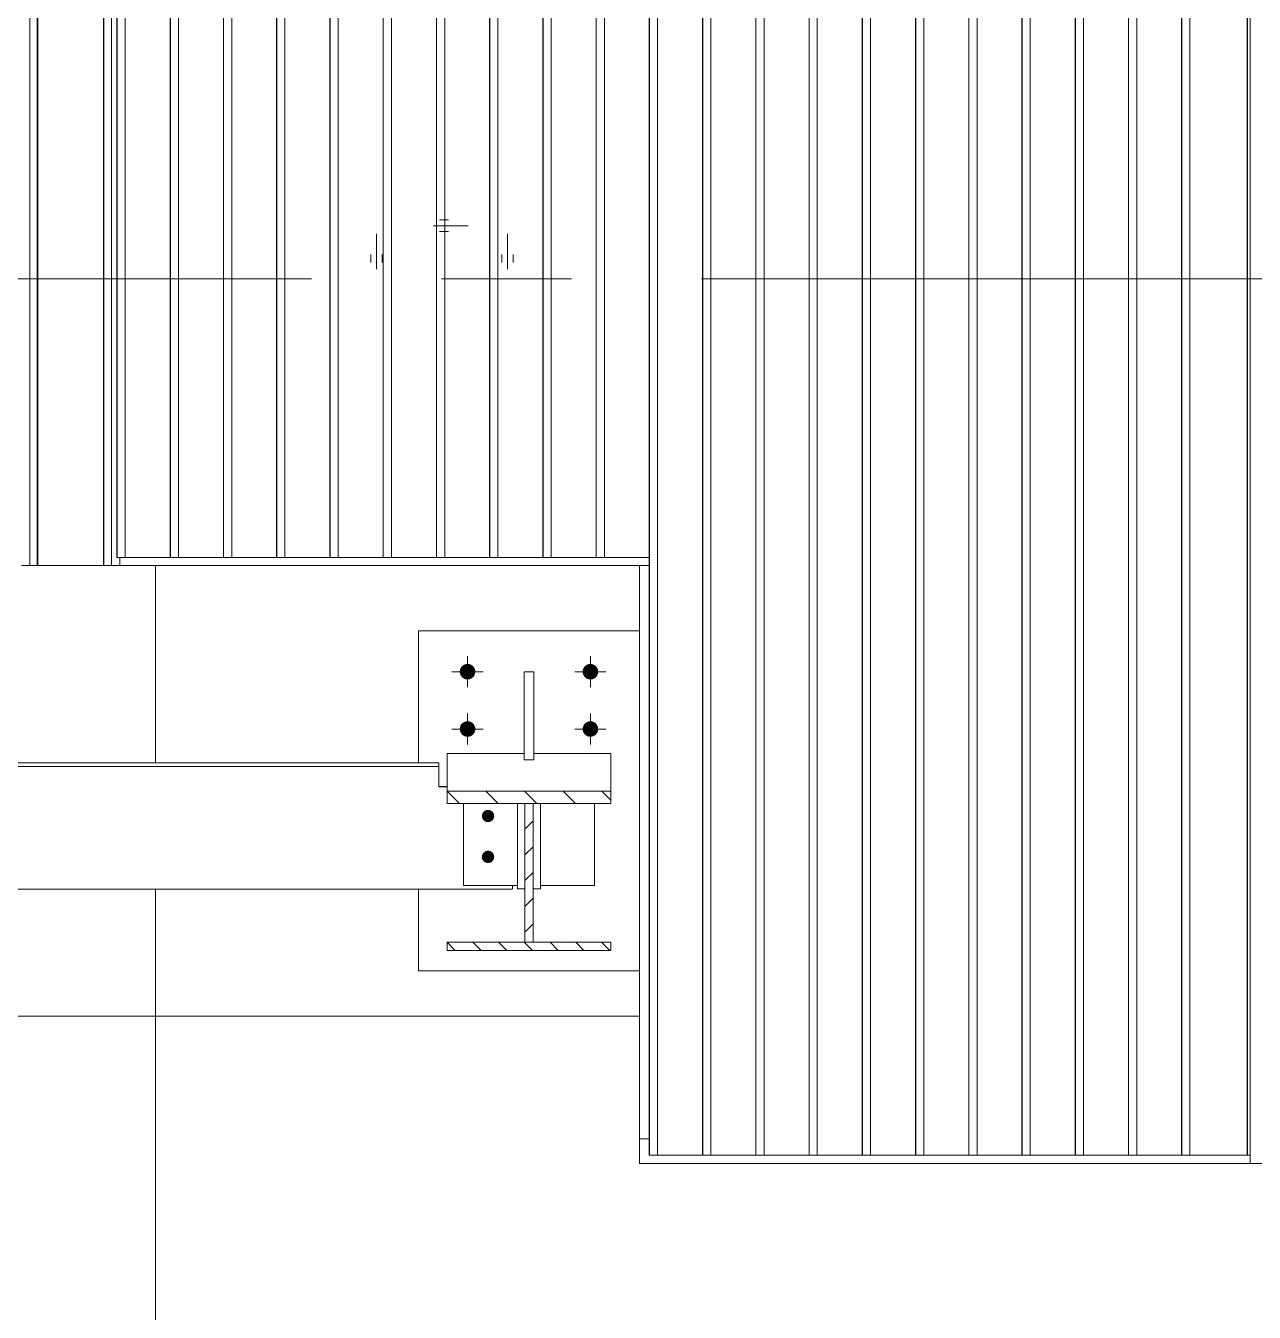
# Model space of a CAD drawing. Header units: millimetres. Extents: x -220592 to 404889, y -217665 to 38245.
# Drawn here: x -834.54 to -819.54, y -1504.52 to -1488.81 of the extents above; entities that cross this region are included whole.
import ezdxf

# ---------------------------------------------------------------- set-up
doc = ezdxf.new("R2010")
doc.units = ezdxf.units.MM
doc.linetypes.add('XKITLINE00', pattern=[0])
doc.linetypes.add('XKITLINE02', pattern=[4, 2, -2])
doc.layers.add('000 - 0_HIDE_OBJ_FRAMING_DEF_SUB_1', color=7, linetype='Continuous')
for name, color, linetype, lineweight in [('Bolt', 7, 'Continuous', 0), ('Part', 7, 'Continuous', 0), ('S-GRID', 7, 'Continuous', 0)]:
    doc.layers.add(name, color=color, linetype=linetype, lineweight=lineweight)

# ---------------------------------------------------------------- blocks, each defined once
blk = doc.blocks.new('*A3700')
at = {"layer": '000 - 0_HIDE_OBJ_FRAMING_DEF_SUB_1', "color": 7, "linetype": 'XKITLINE00', "lineweight": 0}
for p, q in [((-17.338461, -89.542099), (-17.238461, -89.442099)), ((-17.338461, -89.856408), (-17.238461, -89.756408)), ((-17.338461, -90.170717), (-17.238461, -90.070717)), ((-17.338461, -90.485026), (-17.238461, -90.385026)), ((-17.338461, -90.799335), (-17.238461, -90.699335))]:
    blk.add_line(p, q, dxfattribs=at)
blk = doc.blocks.new('*A3704')
at = {"layer": '000 - 0_HIDE_OBJ_FRAMING_DEF_SUB_1', "color": 7, "linetype": 'XKITLINE00', "lineweight": 0}
for p, q in [((-18.188461, -91.023622), (-18.288461, -90.923622)), ((-17.874152, -91.023622), (-17.974152, -90.923622)), ((-17.559843, -91.023622), (-17.659843, -90.923622)), ((-17.245534, -91.023622), (-17.345534, -90.923622)), ((-16.931225, -91.023622), (-17.031225, -90.923622)), ((-16.616917, -91.023622), (-16.716917, -90.923622)), ((-16.302608, -91.023622), (-16.402608, -90.923622))]:
    blk.add_line(p, q, dxfattribs=at)
blk = doc.blocks.new('*A3705')
at = {"layer": '000 - 0_HIDE_OBJ_FRAMING_DEF_SUB_1', "color": 7, "linetype": 'XKITLINE00', "lineweight": 0}
for p, q in [((-18.138177, -89.227856), (-18.288461, -89.077572)), ((-18.288461, -89.077572), (-18.288461, -89.077572)), ((-17.66582, -89.227856), (-17.816104, -89.077572)), ((-17.193463, -89.227856), (-17.343748, -89.077572)), ((-16.721107, -89.227856), (-16.871391, -89.077572)), ((-16.288461, -89.188145), (-16.399034, -89.077572))]:
    blk.add_line(p, q, dxfattribs=at)
blk = doc.blocks.new('*A5160')
at = {"layer": 'Part', "color": 7, "linetype": 'XKITLINE00', "lineweight": 0}
for p, q in [((-15.938502, -93.323645), (-15.819649, -93.323645)), ((-15.938502, -93.623645), (-15.938502, -93.323645)), ((-8.484438, -93.623645), (-15.938502, -93.623645)), ((-8.484438, -93.623645), (-8.484438, -93.523645))]:
    blk.add_line(p, q, dxfattribs=at)
blk = doc.blocks.new('*A5163')
at = {"layer": 'Part', "color": 7, "linetype": 'XKITLINE00', "lineweight": 0}
for p, q in [((-10.619649, -63.723645), (-10.619649, -93.523645)), ((-10.617181, -93.523645), (-10.617181, -63.723645)), ((-10.51803, -93.523645), (-10.51803, -63.723645)), ((-10.619649, -93.523645), (-9.969649, -93.523645))]:
    blk.add_line(p, q, dxfattribs=at)
blk = doc.blocks.new('*A5172')
at = {"layer": 'S-GRID', "color": 7, "linetype": 'XKITLINE00', "lineweight": 0}
for p, q in [((-27.882288, -82.823645), (-19.944788, -82.823645)), ((-18.357288, -82.823645), (-16.769788, -82.823645)), ((-15.182288, -82.823645), (-7.244788, -82.823645))]:
    blk.add_line(p, q, dxfattribs=at)
blk = doc.blocks.new('*A5187')
at = {"layer": 'Part', "color": 7, "linetype": 'XKITLINE00', "lineweight": 0}
for p, q in [((-23.384543, -82.823645), (-23.3843, -82.823645)), ((-23.384543, -85.323645), (-23.3843, -85.323645))]:
    blk.add_line(p, q, dxfattribs=at)
blk = doc.blocks.new('*A5193')
at = {"layer": '000 - 0_HIDE_OBJ_FRAMING_DEF_SUB_1', "color": 7, "linetype": 'XKITLINE00', "lineweight": 0}
for p, q in [((-21.850168, -88.731141), (-21.850168, -86.323645)), ((-21.850168, -124.823645), (-21.850168, -90.274129))]:
    blk.add_line(p, q, dxfattribs=at)
blk = doc.blocks.new('*A5200')
at = {"layer": 'Part', "color": 7, "linetype": 'XKITLINE00', "lineweight": 0}
for p, q in [((-23.384543, -82.823645), (-23.3843, -82.823645)), ((-89.758502, -91.823645), (-15.938502, -91.823645))]:
    blk.add_line(p, q, dxfattribs=at)
blk = doc.blocks.new('*A5320')
at = {"layer": 'Part', "color": 7, "linetype": 'XKITLINE00', "lineweight": 0}
for p, q in [((-23.384543, -86.323645), (-23.384543, -63.623645)), ((-23.3843, -86.323645), (-23.3843, -63.623645)), ((-23.2943, -86.323645), (-23.2943, -63.623645)), ((-23.288745, -86.323645), (-23.288745, -63.623645)), ((-23.285062, -86.323645), (-23.285062, -63.623645)), ((-23.284316, -86.323645), (-23.284316, -63.623645)), ((-22.484302, -86.323645), (-22.484302, -63.623645)), ((-22.482615, -86.323645), (-22.482615, -63.623645)), ((-22.478127, -86.323645), (-22.478127, -63.623645)), ((-22.3843, -63.623645), (-22.3843, -86.323645)), ((-23.484438, -86.323645), (-22.284324, -86.323645)), ((-23.3843, -86.323645), (-23.384543, -86.323645))]:
    blk.add_line(p, q, dxfattribs=at)
blk = doc.blocks.new('*A5321')
at = {"layer": 'Part', "color": 7, "linetype": 'XKITLINE00', "lineweight": 0}
for p, q in [((-16.469649, -63.723645), (-16.469649, -86.223645)), ((-16.467181, -86.223645), (-16.467181, -63.723645)), ((-16.36803, -86.223645), (-16.36803, -63.723645)), ((-16.469649, -86.223645), (-15.819649, -86.223645))]:
    blk.add_line(p, q, dxfattribs=at)
blk = doc.blocks.new('*A5324')
at = {"layer": 'Part', "color": 7, "linetype": 'XKITLINE00', "lineweight": 0}
for p, q in [((-11.269649, -63.723645), (-11.269649, -93.523645)), ((-11.267181, -93.523645), (-11.267181, -63.723645)), ((-11.16803, -93.523645), (-11.16803, -63.723645)), ((-11.269649, -93.523645), (-10.619649, -93.523645))]:
    blk.add_line(p, q, dxfattribs=at)
blk = doc.blocks.new('*A5325')
at = {"layer": 'Part', "color": 7, "linetype": 'XKITLINE00', "lineweight": 0}
for p, q in [((-11.919649, -63.723645), (-11.919649, -93.523645)), ((-11.917181, -93.523645), (-11.917181, -63.723645)), ((-11.81803, -93.523645), (-11.81803, -63.723645)), ((-11.919649, -93.523645), (-11.269649, -93.523645))]:
    blk.add_line(p, q, dxfattribs=at)
blk = doc.blocks.new('*A5326')
at = {"layer": 'Part', "color": 7, "linetype": 'XKITLINE00', "lineweight": 0}
for p, q in [((-12.569649, -63.723645), (-12.569649, -93.523645)), ((-12.567181, -93.523645), (-12.567181, -63.723645)), ((-12.46803, -93.523645), (-12.46803, -63.723645)), ((-12.569649, -93.523645), (-11.919649, -93.523645))]:
    blk.add_line(p, q, dxfattribs=at)
blk = doc.blocks.new('*A5327')
at = {"layer": 'Part', "color": 7, "linetype": 'XKITLINE00', "lineweight": 0}
for p, q in [((-13.219649, -63.723645), (-13.219649, -93.523645)), ((-13.217181, -93.523645), (-13.217181, -63.723645)), ((-13.11803, -93.523645), (-13.11803, -63.723645)), ((-13.219649, -93.523645), (-12.569649, -93.523645))]:
    blk.add_line(p, q, dxfattribs=at)
blk = doc.blocks.new('*A5328')
at = {"layer": 'Part', "color": 7, "linetype": 'XKITLINE00', "lineweight": 0}
for p, q in [((-13.869649, -63.723645), (-13.869649, -93.523645)), ((-13.867181, -93.523645), (-13.867181, -63.723645)), ((-13.76803, -93.523645), (-13.76803, -63.723645)), ((-13.869649, -93.523645), (-13.219649, -93.523645))]:
    blk.add_line(p, q, dxfattribs=at)
blk = doc.blocks.new('*A5329')
at = {"layer": 'Part', "color": 7, "linetype": 'XKITLINE00', "lineweight": 0}
for p, q in [((-14.519649, -63.723645), (-14.519649, -93.523645)), ((-14.517181, -93.523645), (-14.517181, -63.723645)), ((-14.41803, -93.523645), (-14.41803, -63.723645)), ((-14.519649, -93.523645), (-13.869649, -93.523645))]:
    blk.add_line(p, q, dxfattribs=at)
blk = doc.blocks.new('*A5330')
at = {"layer": 'Part', "color": 7, "linetype": 'XKITLINE00', "lineweight": 0}
for p, q in [((-15.169649, -63.723645), (-15.169649, -93.523645)), ((-15.167181, -93.523645), (-15.167181, -63.723645)), ((-15.06803, -93.523645), (-15.06803, -63.723645)), ((-15.169649, -93.523645), (-14.519649, -93.523645))]:
    blk.add_line(p, q, dxfattribs=at)
blk = doc.blocks.new('*A5331')
at = {"layer": 'Part', "color": 7, "linetype": 'XKITLINE00', "lineweight": 0}
for p, q in [((-15.819649, -63.723645), (-15.819649, -93.523645)), ((-15.817181, -93.523645), (-15.817181, -63.723645)), ((-15.71803, -93.523645), (-15.71803, -63.723645)), ((-15.819649, -93.523645), (-15.169649, -93.523645))]:
    blk.add_line(p, q, dxfattribs=at)
blk = doc.blocks.new('*A5332')
at = {"layer": 'Part', "color": 7, "linetype": 'XKITLINE00', "lineweight": 0}
for p, q in [((-17.119649, -63.723645), (-17.119649, -86.223645)), ((-17.117181, -86.223645), (-17.117181, -63.723645)), ((-17.01803, -86.223645), (-17.01803, -63.723645)), ((-17.119649, -86.223645), (-16.469649, -86.223645))]:
    blk.add_line(p, q, dxfattribs=at)
blk = doc.blocks.new('*A5333')
at = {"layer": 'Part', "color": 7, "linetype": 'XKITLINE00', "lineweight": 0}
for p, q in [((-17.769649, -63.723645), (-17.769649, -86.223645)), ((-17.767181, -86.223645), (-17.767181, -63.723645)), ((-17.66803, -86.223645), (-17.66803, -63.723645)), ((-17.769649, -86.223645), (-17.119649, -86.223645))]:
    blk.add_line(p, q, dxfattribs=at)
blk = doc.blocks.new('*A5334')
at = {"layer": 'Part', "color": 7, "linetype": 'XKITLINE00', "lineweight": 0}
for p, q in [((-18.419649, -63.723645), (-18.419649, -86.223645)), ((-18.417181, -86.223645), (-18.417181, -63.723645)), ((-18.31803, -86.223645), (-18.31803, -63.723645)), ((-18.419649, -86.223645), (-17.769649, -86.223645))]:
    blk.add_line(p, q, dxfattribs=at)
blk = doc.blocks.new('*A5335')
at = {"layer": 'Part', "color": 7, "linetype": 'XKITLINE00', "lineweight": 0}
for p, q in [((-19.069649, -63.723645), (-19.069649, -86.223645)), ((-19.067181, -86.223645), (-19.067181, -63.723645)), ((-18.96803, -86.223645), (-18.96803, -63.723645)), ((-19.069649, -86.223645), (-18.419649, -86.223645))]:
    blk.add_line(p, q, dxfattribs=at)
blk = doc.blocks.new('*A5336')
at = {"layer": 'Part', "color": 7, "linetype": 'XKITLINE00', "lineweight": 0}
for p, q in [((-19.719649, -63.723645), (-19.719649, -86.223645)), ((-19.717181, -86.223645), (-19.717181, -63.723645)), ((-19.61803, -86.223645), (-19.61803, -63.723645)), ((-19.719649, -86.223645), (-19.069649, -86.223645))]:
    blk.add_line(p, q, dxfattribs=at)
blk = doc.blocks.new('*A5337')
at = {"layer": 'Part', "color": 7, "linetype": 'XKITLINE00', "lineweight": 0}
for p, q in [((-20.369649, -63.723645), (-20.369649, -86.223645)), ((-20.367181, -86.223645), (-20.367181, -63.723645)), ((-20.26803, -86.223645), (-20.26803, -63.723645)), ((-20.369649, -86.223645), (-19.719649, -86.223645))]:
    blk.add_line(p, q, dxfattribs=at)
blk = doc.blocks.new('*A5338')
at = {"layer": 'Part', "color": 7, "linetype": 'XKITLINE00', "lineweight": 0}
for p, q in [((-21.019649, -63.723645), (-21.019649, -86.223645)), ((-21.017181, -86.223645), (-21.017181, -63.723645)), ((-20.91803, -86.223645), (-20.91803, -63.723645)), ((-21.019649, -86.223645), (-20.369649, -86.223645))]:
    blk.add_line(p, q, dxfattribs=at)
blk = doc.blocks.new('*A5339')
at = {"layer": 'Part', "color": 7, "linetype": 'XKITLINE00', "lineweight": 0}
for p, q in [((-21.669649, -63.723645), (-21.669649, -86.223645)), ((-21.667181, -86.223645), (-21.667181, -63.723645)), ((-21.56803, -86.223645), (-21.56803, -63.723645)), ((-21.669649, -86.223645), (-21.019649, -86.223645))]:
    blk.add_line(p, q, dxfattribs=at)
blk = doc.blocks.new('*A5340')
at = {"layer": 'Part', "color": 7, "linetype": 'XKITLINE00', "lineweight": 0}
for p, q in [((-22.319649, -63.723645), (-22.319649, -86.223645)), ((-22.317181, -86.223645), (-22.317181, -63.723645)), ((-22.21803, -86.223645), (-22.21803, -63.723645)), ((-22.319649, -86.223645), (-21.669649, -86.223645))]:
    blk.add_line(p, q, dxfattribs=at)
blk = doc.blocks.new('*A5396')
at = {"layer": '000 - 0_HIDE_OBJ_FRAMING_DEF_SUB_1', "color": 7, "linetype": 'XKITLINE00', "lineweight": 0}
for p, q in [((-27.308461, -88.731141), (-27.308461, -89.026461)), ((-27.308461, -88.731141), (-18.388461, -88.731141)), ((-18.388461, -89.026461), (-18.388461, -88.731141)), ((-27.308461, -88.776927), (-18.388461, -88.776927)), ((-27.408461, -89.022493), (-27.308461, -89.022493)), ((-27.308461, -89.026461), (-27.408461, -89.026461)), ((-18.388461, -89.022493), (-18.288461, -89.022493)), ((-18.288461, -89.026461), (-18.388461, -89.026461)), ((-28.208498, -90.274129), (-28.208498, -90.229848)), ((-28.208498, -90.274129), (-17.488461, -90.274129)), ((-17.488461, -90.274129), (-17.488461, -90.229848))]:
    blk.add_line(p, q, dxfattribs=at)
blk = doc.blocks.new('*A5399')
at = {"layer": '000 - 0_HIDE_OBJ_FRAMING_DEF_SUB_1', "color": 7, "linetype": 'XKITLINE00', "lineweight": 0}
for p, q in [((-17.228461, -87.619328), (-17.348461, -87.619328)), ((-17.348461, -88.695091), (-17.348461, -87.619328)), ((-17.228461, -88.695091), (-17.228461, -87.619328)), ((-17.228461, -88.695091), (-17.348461, -88.695091))]:
    blk.add_line(p, q, dxfattribs=at)
blk = doc.blocks.new('*A5400')
at = {"layer": '000 - 0_HIDE_OBJ_FRAMING_DEF_SUB_1', "color": 7, "linetype": 'XKITLINE00', "lineweight": 0}
for p, q in [((-18.638502, -87.119279), (-15.938502, -87.119279)), ((-18.638502, -88.731141), (-18.638502, -87.119279)), ((-18.638502, -91.273579), (-18.638502, -90.274129)), ((-18.638502, -91.273579), (-15.938502, -91.273579))]:
    blk.add_line(p, q, dxfattribs=at)
blk = doc.blocks.new('*A5403')
at = {"layer": '000 - 0_HIDE_OBJ_FRAMING_DEF_SUB_1'}
for points in [[(-17.781, -89.307), (-17.774, -89.308), (-17.767, -89.31), (-17.76, -89.312), (-17.753, -89.315), (-17.747, -89.319), (-17.741, -89.324), (-17.735, -89.328), (-17.73, -89.334), (-17.726, -89.34), (-17.722, -89.346), (-17.719, -89.353), (-17.717, -89.36), (-17.715, -89.367), (-17.714, -89.374), (-17.713, -89.381), (-17.714, -89.389), (-17.715, -89.396), (-17.717, -89.403), (-17.719, -89.41), (-17.722, -89.417), (-17.726, -89.423), (-17.73, -89.429), (-17.735, -89.434), (-17.741, -89.439), (-17.747, -89.444), (-17.753, -89.447), (-17.76, -89.451), (-17.767, -89.453), (-17.774, -89.455), (-17.781, -89.456), (-17.788, -89.456), (-17.796, -89.456), (-17.803, -89.455), (-17.81, -89.453), (-17.817, -89.451), (-17.824, -89.447), (-17.83, -89.444), (-17.836, -89.439), (-17.842, -89.434), (-17.846, -89.429), (-17.851, -89.423), (-17.855, -89.417), (-17.858, -89.41), (-17.86, -89.403), (-17.862, -89.396), (-17.863, -89.389), (-17.863, -89.381), (-17.863, -89.374), (-17.862, -89.367), (-17.86, -89.36), (-17.858, -89.353), (-17.855, -89.346), (-17.851, -89.34), (-17.846, -89.334), (-17.842, -89.328), (-17.836, -89.324), (-17.83, -89.319), (-17.824, -89.315), (-17.817, -89.312), (-17.81, -89.31), (-17.803, -89.308), (-17.796, -89.307), (-17.788, -89.307)], [(-17.781, -89.806), (-17.774, -89.807), (-17.767, -89.809), (-17.76, -89.811), (-17.753, -89.814), (-17.747, -89.818), (-17.741, -89.823), (-17.735, -89.828), (-17.73, -89.833), (-17.726, -89.839), (-17.722, -89.845), (-17.719, -89.852), (-17.717, -89.859), (-17.715, -89.866), (-17.714, -89.873), (-17.713, -89.88), (-17.714, -89.888), (-17.715, -89.895), (-17.717, -89.902), (-17.719, -89.909), (-17.722, -89.916), (-17.726, -89.922), (-17.73, -89.928), (-17.735, -89.933), (-17.741, -89.938), (-17.747, -89.943), (-17.753, -89.946), (-17.76, -89.95), (-17.767, -89.952), (-17.774, -89.954), (-17.781, -89.955), (-17.788, -89.955), (-17.796, -89.955), (-17.803, -89.954), (-17.81, -89.952), (-17.817, -89.95), (-17.824, -89.946), (-17.83, -89.943), (-17.836, -89.938), (-17.842, -89.933), (-17.846, -89.928), (-17.851, -89.922), (-17.855, -89.916), (-17.858, -89.909), (-17.86, -89.902), (-17.862, -89.895), (-17.863, -89.888), (-17.863, -89.88), (-17.863, -89.873), (-17.862, -89.866), (-17.86, -89.859), (-17.858, -89.852), (-17.855, -89.845), (-17.851, -89.839), (-17.846, -89.833), (-17.842, -89.828), (-17.836, -89.823), (-17.83, -89.818), (-17.824, -89.814), (-17.817, -89.811), (-17.81, -89.809), (-17.803, -89.807), (-17.796, -89.806), (-17.788, -89.806)]]:
    blk.add_hatch(color=7, dxfattribs=at).paths.add_polyline_path(points, flags=17)
at = {"layer": '000 - 0_HIDE_OBJ_FRAMING_DEF_SUB_1', "color": 7, "linetype": 'XKITLINE00', "lineweight": 0}
for p, q in [((-17.788, -89.386), (-17.788, -89.357)), ((-17.788, -89.885), (-17.788, -89.856))]:
    blk.add_line(p, q, dxfattribs=at)
blk = doc.blocks.new('*A5405')
at = {"layer": '000 - 0_HIDE_OBJ_FRAMING_DEF_SUB_1'}
for points in [[(-18.133, -87.61), (-18.132, -87.601), (-18.129, -87.592), (-18.126, -87.583), (-18.122, -87.574), (-18.117, -87.566), (-18.112, -87.559), (-18.106, -87.552), (-18.099, -87.546), (-18.091, -87.54), (-18.083, -87.535), (-18.075, -87.532), (-18.066, -87.528), (-18.057, -87.526), (-18.048, -87.525), (-18.039, -87.524), (-18.029, -87.525), (-18.02, -87.526), (-18.011, -87.528), (-18.002, -87.532), (-17.994, -87.535), (-17.986, -87.54), (-17.978, -87.546), (-17.971, -87.552), (-17.965, -87.559), (-17.96, -87.566), (-17.955, -87.574), (-17.951, -87.583), (-17.948, -87.592), (-17.945, -87.601), (-17.944, -87.61), (-17.944, -87.619), (-17.944, -87.629), (-17.945, -87.638), (-17.948, -87.647), (-17.951, -87.656), (-17.955, -87.664), (-17.96, -87.672), (-17.965, -87.68), (-17.971, -87.686), (-17.978, -87.693), (-17.986, -87.698), (-17.994, -87.703), (-18.002, -87.707), (-18.011, -87.71), (-18.02, -87.712), (-18.029, -87.714), (-18.039, -87.714), (-18.048, -87.714), (-18.057, -87.712), (-18.066, -87.71), (-18.075, -87.707), (-18.083, -87.703), (-18.091, -87.698), (-18.099, -87.693), (-18.106, -87.686), (-18.112, -87.68), (-18.117, -87.672), (-18.122, -87.664), (-18.126, -87.656), (-18.129, -87.647), (-18.132, -87.638), (-18.133, -87.629), (-18.134, -87.619)], [(-16.633, -87.61), (-16.632, -87.601), (-16.629, -87.592), (-16.626, -87.583), (-16.622, -87.574), (-16.617, -87.566), (-16.612, -87.559), (-16.606, -87.552), (-16.599, -87.546), (-16.591, -87.54), (-16.583, -87.535), (-16.575, -87.532), (-16.566, -87.528), (-16.557, -87.526), (-16.548, -87.525), (-16.539, -87.524), (-16.529, -87.525), (-16.52, -87.526), (-16.511, -87.528), (-16.502, -87.532), (-16.494, -87.535), (-16.486, -87.54), (-16.478, -87.546), (-16.471, -87.552), (-16.465, -87.559), (-16.46, -87.566), (-16.455, -87.574), (-16.451, -87.583), (-16.448, -87.592), (-16.445, -87.601), (-16.444, -87.61), (-16.444, -87.619), (-16.444, -87.629), (-16.445, -87.638), (-16.448, -87.647), (-16.451, -87.656), (-16.455, -87.664), (-16.46, -87.672), (-16.465, -87.68), (-16.471, -87.686), (-16.478, -87.693), (-16.486, -87.698), (-16.494, -87.703), (-16.502, -87.707), (-16.511, -87.71), (-16.52, -87.712), (-16.529, -87.714), (-16.539, -87.714), (-16.548, -87.714), (-16.557, -87.712), (-16.566, -87.71), (-16.575, -87.707), (-16.583, -87.703), (-16.591, -87.698), (-16.599, -87.693), (-16.606, -87.686), (-16.612, -87.68), (-16.617, -87.672), (-16.622, -87.664), (-16.626, -87.656), (-16.629, -87.647), (-16.632, -87.638), (-16.633, -87.629), (-16.634, -87.619)], [(-18.133, -88.31), (-18.132, -88.301), (-18.129, -88.292), (-18.126, -88.283), (-18.122, -88.274), (-18.117, -88.266), (-18.112, -88.259), (-18.106, -88.252), (-18.099, -88.246), (-18.091, -88.24), (-18.083, -88.235), (-18.075, -88.232), (-18.066, -88.228), (-18.057, -88.226), (-18.048, -88.225), (-18.039, -88.224), (-18.029, -88.225), (-18.02, -88.226), (-18.011, -88.228), (-18.002, -88.232), (-17.994, -88.235), (-17.986, -88.24), (-17.978, -88.246), (-17.971, -88.252), (-17.965, -88.259), (-17.96, -88.266), (-17.955, -88.274), (-17.951, -88.283), (-17.948, -88.292), (-17.945, -88.301), (-17.944, -88.31), (-17.944, -88.319), (-17.944, -88.329), (-17.945, -88.338), (-17.948, -88.347), (-17.951, -88.356), (-17.955, -88.364), (-17.96, -88.372), (-17.965, -88.38), (-17.971, -88.386), (-17.978, -88.393), (-17.986, -88.398), (-17.994, -88.403), (-18.002, -88.407), (-18.011, -88.41), (-18.02, -88.412), (-18.029, -88.414), (-18.039, -88.414), (-18.048, -88.414), (-18.057, -88.412), (-18.066, -88.41), (-18.075, -88.407), (-18.083, -88.403), (-18.091, -88.398), (-18.099, -88.393), (-18.106, -88.386), (-18.112, -88.38), (-18.117, -88.372), (-18.122, -88.364), (-18.126, -88.356), (-18.129, -88.347), (-18.132, -88.338), (-18.133, -88.329), (-18.134, -88.319)], [(-16.633, -88.31), (-16.632, -88.301), (-16.629, -88.292), (-16.626, -88.283), (-16.622, -88.274), (-16.617, -88.266), (-16.612, -88.259), (-16.606, -88.252), (-16.599, -88.246), (-16.591, -88.24), (-16.583, -88.235), (-16.575, -88.232), (-16.566, -88.228), (-16.557, -88.226), (-16.548, -88.225), (-16.539, -88.224), (-16.529, -88.225), (-16.52, -88.226), (-16.511, -88.228), (-16.502, -88.232), (-16.494, -88.235), (-16.486, -88.24), (-16.478, -88.246), (-16.471, -88.252), (-16.465, -88.259), (-16.46, -88.266), (-16.455, -88.274), (-16.451, -88.283), (-16.448, -88.292), (-16.445, -88.301), (-16.444, -88.31), (-16.444, -88.319), (-16.444, -88.329), (-16.445, -88.338), (-16.448, -88.347), (-16.451, -88.356), (-16.455, -88.364), (-16.46, -88.372), (-16.465, -88.38), (-16.471, -88.386), (-16.478, -88.393), (-16.486, -88.398), (-16.494, -88.403), (-16.502, -88.407), (-16.511, -88.41), (-16.52, -88.412), (-16.529, -88.414), (-16.539, -88.414), (-16.548, -88.414), (-16.557, -88.412), (-16.566, -88.41), (-16.575, -88.407), (-16.583, -88.403), (-16.591, -88.398), (-16.599, -88.393), (-16.606, -88.386), (-16.612, -88.38), (-16.617, -88.372), (-16.622, -88.364), (-16.626, -88.356), (-16.629, -88.347), (-16.632, -88.338), (-16.633, -88.329), (-16.634, -88.319)]]:
    blk.add_hatch(color=7, dxfattribs=at).paths.add_polyline_path(points, flags=17)
at = {"layer": '000 - 0_HIDE_OBJ_FRAMING_DEF_SUB_1', "color": 7, "linetype": 'XKITLINE00', "lineweight": 0}
for p, q in [((-18.039, -87.809), (-18.039, -87.429)), ((-16.539, -87.809), (-16.539, -87.429)), ((-18.229, -87.619), (-17.849, -87.619)), ((-16.729, -87.619), (-16.349, -87.619)), ((-18.039, -88.509), (-18.039, -88.129)), ((-16.539, -88.509), (-16.539, -88.129)), ((-18.229, -88.319), (-17.849, -88.319)), ((-16.729, -88.319), (-16.349, -88.319))]:
    blk.add_line(p, q, dxfattribs=at)
blk = doc.blocks.new('*A5406')
at = {"layer": '000 - 0_HIDE_OBJ_FRAMING_DEF_SUB_1', "color": 7, "linetype": 'XKITLINE00', "lineweight": 0}
for p, q in [((-17.238461, -89.22779), (-17.338461, -89.22779)), ((-17.338461, -89.22779), (-17.338461, -90.923621)), ((-17.238461, -90.923621), (-17.238461, -89.22779)), ((-17.338461, -90.923621), (-17.238461, -90.923621))]:
    blk.add_line(p, q, dxfattribs=at)
blk = doc.blocks.new('*A5410')
at = {"layer": '000 - 0_HIDE_OBJ_FRAMING_DEF_SUB_1', "color": 7, "linetype": 'XKITLINE00', "lineweight": 0}
for p, q in [((-16.288461, -90.923622), (-18.288461, -90.923622)), ((-18.288461, -90.923622), (-18.288461, -91.023622)), ((-16.288461, -91.023622), (-16.288461, -90.923622)), ((-18.288461, -91.023622), (-16.288461, -91.023622))]:
    blk.add_line(p, q, dxfattribs=at)
blk = doc.blocks.new('*A5411')
at = {"layer": '000 - 0_HIDE_OBJ_FRAMING_DEF_SUB_1', "color": 7, "linetype": 'XKITLINE00', "lineweight": 0}
for p, q in [((-18.288461, -88.619373), (-17.348461, -88.619373)), ((-18.288461, -89.227856), (-18.288461, -88.619373)), ((-17.228461, -88.619373), (-16.288461, -88.619373)), ((-16.288461, -89.227856), (-16.288461, -88.619373)), ((-18.288461, -89.077572), (-16.288461, -89.077572)), ((-16.288461, -89.227856), (-18.288461, -89.227856))]:
    blk.add_line(p, q, dxfattribs=at)
blk = doc.blocks.new('*A5414')
at = {"layer": '000 - 0_HIDE_OBJ_FRAMING_DEF_SUB_1', "color": 7, "linetype": 'XKITLINE00', "lineweight": 0}
for p, q in [((-17.148461, -90.27014), (-17.148461, -89.227856)), ((-16.488461, -90.229848), (-16.488461, -89.227856)), ((-17.238461, -90.27014), (-17.148461, -90.27014)), ((-17.148461, -90.229848), (-16.488461, -90.229848))]:
    blk.add_line(p, q, dxfattribs=at)
blk = doc.blocks.new('*A5415')
at = {"layer": '000 - 0_HIDE_OBJ_FRAMING_DEF_SUB_1', "color": 7, "linetype": 'XKITLINE00', "lineweight": 0}
for p, q in [((-18.088474, -89.227856), (-18.088474, -90.229848)), ((-17.428474, -89.227856), (-17.428474, -90.27014)), ((-18.088474, -90.229848), (-17.428474, -90.229848)), ((-17.428474, -90.27014), (-17.338474, -90.27014))]:
    blk.add_line(p, q, dxfattribs=at)
blk = doc.blocks.new('*A5596')
at = {"layer": '000 - 0_HIDE_OBJ_FRAMING_DEF_SUB_1', "color": 7, "linetype": 'XKITLINE00', "lineweight": 0}
for p, q in [((-22.284324, -86.323645), (-22.284324, -86.223645)), ((-15.819649, -86.323645), (-22.284324, -86.323645))]:
    blk.add_line(p, q, dxfattribs=at)
blk = doc.blocks.new('*A5597')
at = {"layer": 'Part', "color": 7, "linetype": 'XKITLINE00', "lineweight": 0}
for p, q in [((-15.819649, -86.323645), (-15.938502, -86.323645)), ((-15.938502, -86.323645), (-15.938502, -93.323645)), ((-15.938502, -93.323645), (-15.819649, -93.323645))]:
    blk.add_line(p, q, dxfattribs=at)
blk = doc.blocks.new('*A5601')
at = {"layer": 'Bolt', "color": 7, "linetype": 'XKITLINE02', "lineweight": 0}
for p, q in [((-18.379768, -82.103645), (-18.319768, -82.103645)), ((-18.319768, -82.103645), (-18.269768, -82.103645)), ((-18.458968, -82.173645), (-18.029768, -82.173645)), ((-18.379768, -82.243645), (-18.319768, -82.243645)), ((-18.319768, -82.243645), (-18.269768, -82.243645))]:
    blk.add_line(p, q, dxfattribs=at)
blk = doc.blocks.new('*A5603')
at = {"layer": 'Bolt', "color": 7, "linetype": 'XKITLINE02', "lineweight": 0}
for p, q in [((-19.149768, -82.702845), (-19.149768, -82.273645)), ((-17.549768, -82.702845), (-17.549768, -82.273645)), ((-19.219768, -82.623645), (-19.219768, -82.523645)), ((-19.079768, -82.623645), (-19.079768, -82.523645)), ((-17.619768, -82.623645), (-17.619768, -82.523645)), ((-17.479768, -82.623645), (-17.479768, -82.523645))]:
    blk.add_line(p, q, dxfattribs=at)
blk = doc.blocks.new('*A6005')
at = {"layer": 'Part', "color": 7, "linetype": 'XKITLINE00', "lineweight": 0}
for p, q in [((-9.319649, -93.523645), (-9.319649, -63.723645)), ((-9.317181, -93.523645), (-9.317181, -63.723645)), ((-9.21803, -93.523645), (-9.21803, -63.723645)), ((-8.521784, -93.523645), (-8.521784, -63.723645)), ((-8.515315, -93.523645), (-8.515315, -63.723645)), ((-8.481827, -93.523645), (-8.481827, -63.723645)), ((-8.521784, -93.523645), (-9.319649, -93.523645)), ((-8.515315, -93.523645), (-8.521784, -93.523645)), ((-8.515315, -93.523645), (-8.481827, -93.523645))]:
    blk.add_line(p, q, dxfattribs=at)
blk = doc.blocks.new('*A6017')
at = {"layer": 'Part', "color": 7, "linetype": 'XKITLINE00', "lineweight": 0}
blk.add_line((-8.484438, -93.623645), (-7.284324, -93.623645), dxfattribs=at)
blk = doc.blocks.new('*A6051')
at = {"layer": 'Part', "color": 7, "linetype": 'XKITLINE00', "lineweight": 0}
for p, q in [((-9.969649, -63.723645), (-9.969649, -93.523645)), ((-9.967181, -93.523645), (-9.967181, -63.723645)), ((-9.86803, -93.523645), (-9.86803, -63.723645)), ((-9.969649, -93.523645), (-9.319649, -93.523645))]:
    blk.add_line(p, q, dxfattribs=at)

msp = doc.modelspace()

# ---------------------------------------------------------------- block references
at = {"color": 7, "lineweight": 0}
for name in ['*A5193', '*A5320', '*A6017', '*A5340', '*A5339', '*A5338', '*A5337', '*A5336', '*A5335', '*A5334', '*A5333', '*A5332', '*A5321', '*A5331', '*A5330', '*A5329', '*A5328', '*A5327', '*A5326', '*A5325', '*A5324', '*A5163', '*A6051', '*A6005', '*A5172', '*A5601', '*A5603', '*A5187', '*A5200', '*A5596', '*A5597', '*A5400', '*A5405', '*A5399', '*A5411', '*A5396', '*A3705', '*A5415', '*A5406', '*A5414', '*A5403', '*A3700', '*A3704', '*A5410', '*A5160']:
    msp.add_blockref(name, (-811.109, -1409.08), dxfattribs=at)

doc.saveas('drawing.dxf')
